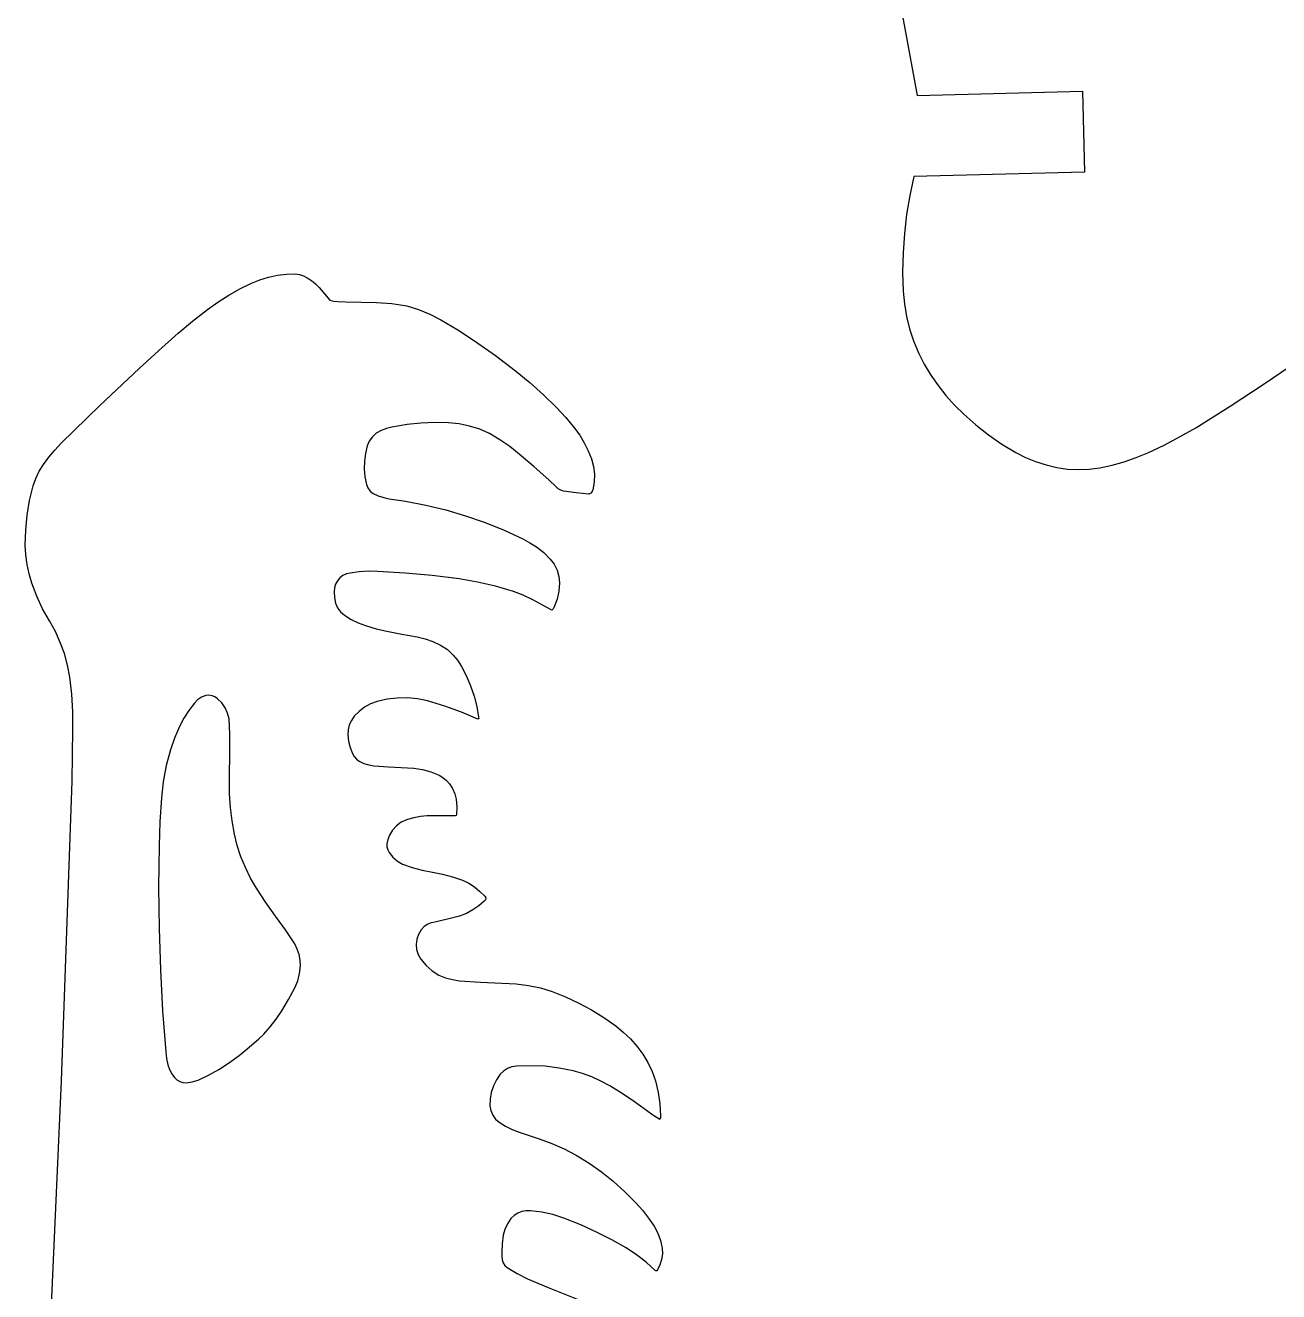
# Model space of a CAD drawing. Extents: x -40.2 to -8.1, y -2.1 to 47.3.
# Drawn here: x -39.66 to -31.29, y 6.69 to 15.15 of the extents above; entities that cross this region are included whole.
import ezdxf

# ---------------------------------------------------------------- set-up
doc = ezdxf.new("R2010")
doc.units = 0

msp = doc.modelspace()

# ---------------------------------------------------------------- linework, layer by layer
at = {"layer": '5'}
for p, q in [((-33.805432, 15.217714), (-33.706153, 14.684478)), ((-33.706153, 14.684478), (-32.602967, 14.713873)), ((-32.602967, 14.713873), (-32.588553, 14.172857)), ((-33.729925, 14.142472), (-33.756604, 14.016656)), ((-32.588553, 14.172857), (-33.729925, 14.142472)), ((-33.756604, 14.016656), (-33.777365, 13.889728)), ((-33.777365, 13.889728), (-33.792163, 13.761968)), ((-33.792163, 13.761968), (-33.800965, 13.633656)), ((-33.800965, 13.633656), (-33.803752, 13.505072)), ((-38.154372, 13.430946), (-38.098292, 13.453681)), ((-38.098292, 13.453681), (-38.040407, 13.471322)), ((-38.040407, 13.471322), (-37.981179, 13.483728)), ((-37.981179, 13.483728), (-37.92108, 13.490799)), ((-37.92108, 13.490799), (-37.86059, 13.49248)), ((-37.86059, 13.49248), (-37.833023, 13.488389)), ((-37.833023, 13.488389), (-37.806436, 13.480032)), ((-37.806436, 13.480032), (-37.781485, 13.467616)), ((-37.781485, 13.467616), (-37.752935, 13.448287)), ((-33.803752, 13.505072), (-33.800517, 13.376498)), ((-38.306328, 13.351311), (-38.231494, 13.393311)), ((-38.231494, 13.393311), (-38.154372, 13.430946)), ((-37.752935, 13.448287), (-37.72659, 13.426046)), ((-37.72659, 13.426046), (-37.702747, 13.401142)), ((-37.702747, 13.401142), (-37.630923, 13.317961)), ((-33.800517, 13.376498), (-33.792086, 13.291989)), ((-38.448154, 13.254782), (-38.378627, 13.305084)), ((-38.378627, 13.305084), (-38.306328, 13.351311)), ((-37.630923, 13.317961), (-37.604522, 13.309863)), ((-37.604522, 13.309863), (-37.577012, 13.307456)), ((-37.577012, 13.307456), (-37.523102, 13.307297)), ((-37.523102, 13.307297), (-37.319438, 13.302175)), ((-37.319438, 13.302175), (-37.217194, 13.295199)), ((-37.217194, 13.295199), (-37.115773, 13.280493)), ((-33.792086, 13.291989), (-33.777611, 13.208302)), ((-38.547539, 13.177313), (-38.448154, 13.254782)), ((-37.115773, 13.280493), (-37.037803, 13.255672)), ((-37.037803, 13.255672), (-36.962228, 13.224302)), ((-36.962228, 13.224302), (-36.889598, 13.186613)), ((-33.777611, 13.208302), (-33.757168, 13.12587)), ((-38.644008, 13.096242), (-38.547539, 13.177313)), ((-36.889598, 13.186613), (-36.77512, 13.118746)), ((-36.77512, 13.118746), (-36.663424, 13.046392)), ((-33.757168, 13.12587), (-33.730861, 13.045118)), ((-38.775466, 12.979428), (-38.644008, 13.096242)), ((-36.663424, 13.046392), (-36.524678, 12.948301)), ((-33.730861, 13.045118), (-33.698826, 12.966462)), ((-38.905148, 12.860645), (-38.775466, 12.979428)), ((-36.524678, 12.948301), (-36.38942, 12.845455)), ((-33.698826, 12.966462), (-33.65973, 12.890381)), ((-39.167728, 12.612952), (-38.905148, 12.860645)), ((-33.65973, 12.890381), (-33.61578, 12.816997)), ((-31.389276, 12.758235), (-31.164756, 12.910282)), ((-36.38942, 12.845455), (-36.294807, 12.767352)), ((-33.61578, 12.816997), (-33.567161, 12.746621)), ((-36.294807, 12.767352), (-36.203423, 12.685495)), ((-33.567161, 12.746621), (-33.514077, 12.679547)), ((-31.616273, 12.609913), (-31.389276, 12.758235)), ((-39.426374, 12.361153), (-39.167728, 12.612952)), ((-36.203423, 12.685495), (-36.115415, 12.600018)), ((-33.514077, 12.679547), (-33.456752, 12.61606)), ((-33.456752, 12.61606), (-33.395428, 12.556426)), ((-31.845686, 12.465357), (-31.616273, 12.609913)), ((-36.115415, 12.600018), (-36.05374, 12.533074)), ((-36.05374, 12.533074), (-35.996094, 12.46263)), ((-33.395428, 12.556426), (-33.314861, 12.484261)), ((-37.287068, 12.445991), (-37.320093, 12.429044)), ((-37.25241, 12.459282), (-37.287068, 12.445991)), ((-37.216522, 12.468763), (-37.25241, 12.459282)), ((-37.11295, 12.486249), (-37.216522, 12.468763)), ((-37.021661, 12.496086), (-37.11295, 12.486249)), ((-36.92994, 12.5003), (-37.021661, 12.496086)), ((-36.838133, 12.498873), (-36.92994, 12.5003)), ((-36.766981, 12.491258), (-36.838133, 12.498873)), ((-36.696977, 12.476422), (-36.766981, 12.491258)), ((-36.628852, 12.454522), (-36.696977, 12.476422)), ((-36.563317, 12.425785), (-36.628852, 12.454522)), ((-35.996094, 12.46263), (-35.96117, 12.41488)), ((-33.314861, 12.484261), (-33.22993, 12.417286)), ((-31.950526, 12.405539), (-31.845686, 12.465357)), ((-39.468443, 12.316244), (-39.426374, 12.361153)), ((-37.366623, 12.376378), (-37.380367, 12.343815)), ((-37.346215, 12.405235), (-37.366623, 12.376378)), ((-37.320093, 12.429044), (-37.346215, 12.405235)), ((-36.494622, 12.384518), (-36.563317, 12.425785)), ((-36.428668, 12.338997), (-36.494622, 12.384518)), ((-35.96117, 12.41488), (-35.93036, 12.364378)), ((-35.93036, 12.364378), (-35.903878, 12.311478)), ((-33.22993, 12.417286), (-33.140969, 12.355766)), ((-33.140969, 12.355766), (-33.048327, 12.299942)), ((-32.057518, 12.349662), (-31.950526, 12.405539)), ((-39.543811, 12.219027), (-39.507639, 12.268808)), ((-39.507639, 12.268808), (-39.468443, 12.316244)), ((-37.392781, 12.293294), (-37.39962, 12.241721)), ((-37.380367, 12.343815), (-37.392781, 12.293294)), ((-36.365719, 12.289406), (-36.428668, 12.338997)), ((-36.265872, 12.204377), (-36.365719, 12.289406)), ((-35.903878, 12.311478), (-35.881911, 12.256549)), ((-33.048327, 12.299942), (-32.983004, 12.266538)), ((-32.244191, 12.265171), (-32.166514, 12.297801)), ((-32.166514, 12.297801), (-32.057518, 12.349662)), ((-39.571408, 12.174055), (-39.543811, 12.219027)), ((-37.39962, 12.241721), (-37.400803, 12.18971)), ((-37.400803, 12.18971), (-37.396316, 12.137879)), ((-36.168121, 12.116948), (-36.265872, 12.204377)), ((-35.881911, 12.256549), (-35.868513, 12.206035)), ((-35.868513, 12.206035), (-35.862649, 12.154103)), ((-32.983004, 12.266538), (-32.915174, 12.238575)), ((-32.915174, 12.238575), (-32.845288, 12.216239)), ((-32.845288, 12.216239), (-32.773814, 12.199678)), ((-32.773814, 12.199678), (-32.701226, 12.189003)), ((-32.701226, 12.189003), (-32.629779, 12.185645)), ((-32.629779, 12.185645), (-32.558308, 12.188442)), ((-32.558308, 12.188442), (-32.487341, 12.197371)), ((-32.487341, 12.197371), (-32.404923, 12.214857)), ((-32.404923, 12.214857), (-32.323766, 12.237486)), ((-32.323766, 12.237486), (-32.244191, 12.265171)), ((-39.612252, 12.0769), (-39.594301, 12.126516)), ((-39.594301, 12.126516), (-39.571408, 12.174055)), ((-37.396316, 12.137879), (-37.386212, 12.086845)), ((-36.118531, 12.070449), (-36.168121, 12.116948)), ((-35.864447, 12.101873), (-35.873867, 12.050468)), ((-35.862649, 12.154103), (-35.864447, 12.101873)), ((-39.635851, 11.979433), (-39.612252, 12.0769)), ((-37.386212, 12.086845), (-37.376457, 12.062767)), ((-37.376457, 12.062767), (-37.361179, 12.041755)), ((-37.361179, 12.041755), (-37.341282, 12.025051)), ((-37.341282, 12.025051), (-37.306601, 12.009785)), ((-36.103953, 12.057712), (-36.118531, 12.070449)), ((-36.087219, 12.047979), (-36.103953, 12.057712)), ((-36.06894, 12.041606), (-36.087219, 12.047979)), ((-35.984224, 12.030375), (-36.06894, 12.041606)), ((-35.899167, 12.022114), (-35.984224, 12.030375)), ((-35.887557, 12.028379), (-35.899167, 12.022114)), ((-35.878774, 12.038222), (-35.887557, 12.028379)), ((-35.873867, 12.050468), (-35.878774, 12.038222)), ((-39.652527, 11.880546), (-39.635851, 11.979433)), ((-37.306601, 12.009785), (-37.270484, 11.998323)), ((-37.270484, 11.998323), (-37.233346, 11.990797)), ((-37.233346, 11.990797), (-37.12541, 11.97453)), ((-37.12541, 11.97453), (-36.989973, 11.948771)), ((-36.989973, 11.948771), (-36.855971, 11.916367)), ((-39.662196, 11.780731), (-39.652527, 11.880546)), ((-36.855971, 11.916367), (-36.723729, 11.877396)), ((-36.723729, 11.877396), (-36.593569, 11.831953)), ((-39.664811, 11.680482), (-39.662196, 11.780731)), ((-36.593569, 11.831953), (-36.465808, 11.780148)), ((-36.465808, 11.780148), (-36.340757, 11.722107)), ((-39.66172, 11.616126), (-39.664811, 11.680482)), ((-36.340757, 11.722107), (-36.294246, 11.696569)), ((-36.294246, 11.696569), (-36.249154, 11.6686)), ((-39.653508, 11.552221), (-39.66172, 11.616126)), ((-36.249154, 11.6686), (-36.20077, 11.631138)), ((-36.20077, 11.631138), (-36.157551, 11.587819)), ((-39.640229, 11.489174), (-39.653508, 11.552221)), ((-36.157551, 11.587819), (-36.131959, 11.552562)), ((-36.131959, 11.552562), (-36.112788, 11.513441)), ((-36.112788, 11.513441), (-36.100603, 11.471614)), ((-39.621966, 11.427386), (-39.640229, 11.489174)), ((-39.588682, 11.340178), (-39.621966, 11.427386)), ((-37.580287, 11.443255), (-37.591607, 11.419647)), ((-37.563321, 11.46203), (-37.580287, 11.443255)), ((-37.543052, 11.47718), (-37.563321, 11.46203)), ((-37.520241, 11.488133), (-37.543052, 11.47718)), ((-37.495745, 11.49448), (-37.520241, 11.488133)), ((-37.434718, 11.502254), (-37.495745, 11.49448)), ((-37.373299, 11.505785), (-37.434718, 11.502254)), ((-37.311783, 11.505056), (-37.373299, 11.505785)), ((-37.12782, 11.494003), (-37.311783, 11.505056)), ((-36.946494, 11.477334), (-37.12782, 11.494003)), ((-36.765765, 11.455112), (-36.946494, 11.477334)), ((-36.643471, 11.434225), (-36.765765, 11.455112)), ((-36.522642, 11.406073), (-36.643471, 11.434225)), ((-36.100603, 11.471614), (-36.095765, 11.428318)), ((-36.095765, 11.428318), (-36.10045, 11.3737)), ((-39.549061, 11.25566), (-39.588682, 11.340178)), ((-37.598726, 11.394451), (-37.601434, 11.368409)), ((-37.601434, 11.368409), (-37.599085, 11.330682)), ((-37.591607, 11.419647), (-37.598726, 11.394451)), ((-36.40371, 11.370756), (-36.522642, 11.406073)), ((-36.338292, 11.34548), (-36.40371, 11.370756)), ((-36.275208, 11.31484), (-36.338292, 11.34548)), ((-36.10045, 11.3737), (-36.112441, 11.320208)), ((-39.50332, 11.174291), (-39.549061, 11.25566)), ((-37.599085, 11.330682), (-37.591952, 11.293562)), ((-37.591952, 11.293562), (-37.578233, 11.262267)), ((-37.578233, 11.262267), (-37.558193, 11.234591)), ((-36.146706, 11.24526), (-36.275208, 11.31484)), ((-36.137436, 11.255957), (-36.146706, 11.24526)), ((-36.131522, 11.268817), (-36.137436, 11.255957)), ((-36.112441, 11.320208), (-36.131522, 11.268817)), ((-39.464325, 11.10414), (-39.50332, 11.174291)), ((-37.558193, 11.234591), (-37.532743, 11.211791)), ((-37.532743, 11.211791), (-37.487763, 11.184433)), ((-37.487763, 11.184433), (-37.440419, 11.161407)), ((-39.430969, 11.031139), (-39.464325, 11.10414)), ((-37.440419, 11.161407), (-37.391127, 11.142915)), ((-37.391127, 11.142915), (-37.320715, 11.12249)), ((-37.320715, 11.12249), (-37.249511, 11.10502)), ((-37.249511, 11.10502), (-37.148696, 11.085527)), ((-37.148696, 11.085527), (-37.04745, 11.068415)), ((-39.403458, 10.955741), (-39.430969, 11.031139)), ((-37.04745, 11.068415), (-36.993598, 11.055701)), ((-36.993598, 11.055701), (-36.94153, 11.036976)), ((-36.94153, 11.036976), (-36.891915, 11.012482)), ((-36.891915, 11.012482), (-36.845389, 10.982531)), ((-39.381963, 10.878412), (-39.403458, 10.955741)), ((-36.845389, 10.982531), (-36.809198, 10.948843)), ((-36.809198, 10.948843), (-36.777204, 10.911146)), ((-39.366618, 10.799632), (-39.381963, 10.878412)), ((-36.777204, 10.911146), (-36.749846, 10.869961)), ((-36.749846, 10.869961), (-36.717398, 10.805957)), ((-39.354839, 10.684019), (-39.366618, 10.799632)), ((-36.717398, 10.805957), (-36.689675, 10.73977)), ((-39.34819, 10.567998), (-39.354839, 10.684019)), ((-38.487873, 10.665524), (-38.513982, 10.647839)), ((-38.458563, 10.677159), (-38.487873, 10.665524)), ((-38.437756, 10.678157), (-38.458563, 10.677159)), ((-38.417268, 10.674398), (-38.437756, 10.678157)), ((-38.398171, 10.666079), (-38.417268, 10.674398)), ((-38.381465, 10.653636), (-38.398171, 10.666079)), ((-36.689675, 10.73977), (-36.666823, 10.671747)), ((-36.666823, 10.671747), (-36.648962, 10.602246)), ((-38.535661, 10.624937), (-38.572755, 10.575733)), ((-38.513982, 10.647839), (-38.535661, 10.624937)), ((-38.353078, 10.625953), (-38.381465, 10.653636)), ((-38.33005, 10.593675), (-38.353078, 10.625953)), ((-38.31311, 10.557825), (-38.33005, 10.593675)), ((-37.398483, 10.59788), (-37.435369, 10.570171)), ((-37.358011, 10.620023), (-37.398483, 10.59788)), ((-37.314785, 10.636146), (-37.358011, 10.620023)), ((-37.248331, 10.651027), (-37.314785, 10.636146)), ((-37.180681, 10.658842), (-37.248331, 10.651027)), ((-37.112585, 10.659503), (-37.180681, 10.658842)), ((-37.044796, 10.653004), (-37.112585, 10.659503)), ((-36.978066, 10.639416), (-37.044796, 10.653004)), ((-36.863282, 10.605785), (-36.978066, 10.639416)), ((-36.750888, 10.56487), (-36.863282, 10.605785)), ((-36.648962, 10.602246), (-36.636187, 10.531633)), ((-39.346684, 10.451796), (-39.34819, 10.567998)), ((-38.605688, 10.523653), (-38.634239, 10.469048)), ((-38.572755, 10.575733), (-38.605688, 10.523653)), ((-38.302794, 10.51954), (-38.31311, 10.557825)), ((-38.298959, 10.41716), (-38.302794, 10.51954)), ((-37.486623, 10.509695), (-37.500239, 10.479099)), ((-37.467909, 10.537467), (-37.486623, 10.509695)), ((-37.435369, 10.570171), (-37.467909, 10.537467)), ((-36.641346, 10.51684), (-36.750888, 10.56487)), ((-36.635704, 10.523169), (-36.641346, 10.51684)), ((-36.636187, 10.531633), (-36.635704, 10.523169)), ((-39.352452, 10.10396), (-39.346684, 10.451796)), ((-38.634239, 10.469048), (-38.667198, 10.391974)), ((-38.298777, 10.314708), (-38.298959, 10.41716)), ((-37.508345, 10.446606), (-37.510697, 10.4132)), ((-37.510697, 10.4132), (-37.505518, 10.370517)), ((-37.500239, 10.479099), (-37.508345, 10.446606)), ((-38.667198, 10.391974), (-38.695745, 10.313159)), ((-37.505518, 10.370517), (-37.494866, 10.328862)), ((-37.494866, 10.328862), (-37.478917, 10.288933)), ((-38.695745, 10.313159), (-38.723423, 10.207587)), ((-38.300195, 10.109877), (-38.298777, 10.314708)), ((-37.478917, 10.288933), (-37.467174, 10.269081)), ((-37.467174, 10.269081), (-37.452101, 10.251621)), ((-37.452101, 10.251621), (-37.434176, 10.237106)), ((-38.723423, 10.207587), (-38.743451, 10.1003)), ((-37.434176, 10.237106), (-37.40295, 10.222568)), ((-37.40295, 10.222568), (-37.370042, 10.212396)), ((-37.370042, 10.212396), (-37.336059, 10.206777)), ((-37.336059, 10.206777), (-37.237943, 10.200296)), ((-37.237943, 10.200296), (-37.069458, 10.189802)), ((-37.069458, 10.189802), (-37.011588, 10.180944)), ((-37.011588, 10.180944), (-36.955164, 10.165331)), ((-36.955164, 10.165331), (-36.900972, 10.143181)), ((-39.424131, 8.101468), (-39.352452, 10.10396)), ((-38.743451, 10.1003), (-38.755726, 9.991852)), ((-38.299729, 10.019197), (-38.300195, 10.109877)), ((-36.900972, 10.143181), (-36.875303, 10.127176)), ((-36.875303, 10.127176), (-36.851951, 10.107946)), ((-36.851951, 10.107946), (-36.831319, 10.085823)), ((-36.831319, 10.085823), (-36.811202, 10.053804)), ((-38.755726, 9.991852), (-38.765706, 9.8313)), ((-38.294162, 9.928686), (-38.299729, 10.019197)), ((-36.811202, 10.053804), (-36.796032, 10.019166)), ((-36.796032, 10.019166), (-36.786143, 9.982668)), ((-38.283512, 9.838632), (-38.294162, 9.928686)), ((-36.786143, 9.982668), (-36.780984, 9.931194)), ((-36.780984, 9.931194), (-36.783298, 9.879514)), ((-38.765706, 9.8313), (-38.771551, 9.670545)), ((-38.267812, 9.74932), (-38.283512, 9.838632)), ((-37.153248, 9.829703), (-37.185356, 9.805976)), ((-37.112119, 9.846751), (-37.153248, 9.829703)), ((-37.069436, 9.859413), (-37.112119, 9.846751)), ((-37.025665, 9.867552), (-37.069436, 9.859413)), ((-36.981283, 9.871078), (-37.025665, 9.867552)), ((-36.809318, 9.872611), (-36.981283, 9.871078)), ((-36.79368, 9.872179), (-36.809318, 9.872611)), ((-36.786886, 9.873577), (-36.79368, 9.872179)), ((-36.783298, 9.879514), (-36.786886, 9.873577)), ((-38.248603, 9.673387), (-38.267812, 9.74932)), ((-37.23293, 9.742321), (-37.244079, 9.714506)), ((-37.212257, 9.776475), (-37.23293, 9.742321)), ((-37.185356, 9.805976), (-37.212257, 9.776475)), ((-38.771551, 9.670545), (-38.774482, 9.39507)), ((-38.224083, 9.598998), (-38.248603, 9.673387)), ((-37.244079, 9.714506), (-37.249926, 9.685115)), ((-37.249926, 9.685115), (-37.249027, 9.664948)), ((-37.249027, 9.664948), (-37.243505, 9.645532)), ((-37.243505, 9.645532), (-37.233656, 9.62791)), ((-38.194374, 9.526526), (-38.224083, 9.598998)), ((-37.233656, 9.62791), (-37.209066, 9.596314)), ((-37.209066, 9.596314), (-37.179105, 9.569755)), ((-37.179105, 9.569755), (-37.144786, 9.549134)), ((-38.159625, 9.456331), (-38.194374, 9.526526)), ((-37.144786, 9.549134), (-37.079533, 9.526212)), ((-37.079533, 9.526212), (-37.012716, 9.508352)), ((-37.012716, 9.508352), (-36.944729, 9.495659)), ((-36.944729, 9.495659), (-36.876772, 9.483022)), ((-36.876772, 9.483022), (-36.80996, 9.465303)), ((-38.774482, 9.39507), (-38.77151, 9.119596)), ((-38.120009, 9.388763), (-38.159625, 9.456331)), ((-36.80996, 9.465303), (-36.744672, 9.442603)), ((-36.744672, 9.442603), (-36.702863, 9.422063)), ((-36.702863, 9.422063), (-36.663614, 9.396974)), ((-36.663614, 9.396974), (-36.627421, 9.367649)), ((-38.05859, 9.294024), (-38.120009, 9.388763)), ((-36.627421, 9.367649), (-36.594736, 9.334458)), ((-36.590216, 9.311578), (-36.598475, 9.302529)), ((-36.594736, 9.334458), (-36.588792, 9.323746)), ((-36.588792, 9.323746), (-36.590216, 9.311578)), ((-37.992659, 9.202368), (-38.05859, 9.294024)), ((-36.675208, 9.243287), (-36.718113, 9.220566)), ((-36.635157, 9.270726), (-36.675208, 9.243287)), ((-36.598475, 9.302529), (-36.635157, 9.270726)), ((-37.926721, 9.110709), (-37.992659, 9.202368)), ((-36.975789, 9.147627), (-37.000926, 9.131805)), ((-36.952503, 9.156147), (-36.975789, 9.147627)), ((-36.928547, 9.162549), (-36.952503, 9.156147)), ((-36.845443, 9.1807), (-36.928547, 9.162549)), ((-36.763316, 9.202857), (-36.845443, 9.1807)), ((-36.718113, 9.220566), (-36.763316, 9.202857)), ((-38.77151, 9.119596), (-38.762638, 8.844249)), ((-37.865285, 9.015972), (-37.926721, 9.110709)), ((-37.038986, 9.080198), (-37.050105, 9.047235)), ((-37.02119, 9.110088), (-37.038986, 9.080198)), ((-37.000926, 9.131805), (-37.02119, 9.110088)), ((-37.847911, 8.981768), (-37.865285, 9.015972)), ((-37.835488, 8.945471), (-37.847911, 8.981768)), ((-37.050105, 9.047235), (-37.054049, 9.012672)), ((-37.054049, 9.012672), (-37.050643, 8.978052)), ((-37.050643, 8.978052), (-37.040039, 8.94492)), ((-37.828259, 8.907794), (-37.835488, 8.945471)), ((-37.826365, 8.869477), (-37.828259, 8.907794)), ((-37.040039, 8.94492), (-37.02271, 8.914756)), ((-37.02271, 8.914756), (-36.987949, 8.873186)), ((-38.762638, 8.844249), (-38.74787, 8.569155)), ((-37.845312, 8.769805), (-37.832291, 8.818967)), ((-37.832291, 8.818967), (-37.826365, 8.869477)), ((-36.987949, 8.873186), (-36.947565, 8.837056)), ((-36.947565, 8.837056), (-36.902399, 8.807117)), ((-36.902399, 8.807117), (-36.857299, 8.790422)), ((-37.906429, 8.644867), (-37.865163, 8.722982)), ((-37.865163, 8.722982), (-37.845312, 8.769805)), ((-36.857299, 8.790422), (-36.810772, 8.778262)), ((-36.810772, 8.778262), (-36.763271, 8.770756)), ((-36.763271, 8.770756), (-36.624144, 8.759743)), ((-36.624144, 8.759743), (-36.384739, 8.748587)), ((-36.384739, 8.748587), (-36.303468, 8.739348)), ((-36.303468, 8.739348), (-36.223429, 8.722491)), ((-36.223429, 8.722491), (-36.145335, 8.698167)), ((-37.951207, 8.56871), (-37.906429, 8.644867)), ((-36.145335, 8.698167), (-36.055147, 8.662492)), ((-36.055147, 8.662492), (-35.967224, 8.621554)), ((-38.74787, 8.569155), (-38.727212, 8.29444)), ((-37.987985, 8.51453), (-37.951207, 8.56871)), ((-35.967224, 8.621554), (-35.881873, 8.575493)), ((-35.881873, 8.575493), (-35.799391, 8.524473)), ((-38.072324, 8.414438), (-38.028422, 8.463024)), ((-38.028422, 8.463024), (-37.987985, 8.51453)), ((-35.799391, 8.524473), (-35.720066, 8.468669)), ((-35.720066, 8.468669), (-35.669819, 8.426748)), ((-38.16938, 8.325745), (-38.104037, 8.383267)), ((-38.104037, 8.383267), (-38.072324, 8.414438)), ((-38.072324, 8.414438), (-38.072324, 8.414438)), ((-35.669819, 8.426748), (-35.622587, 8.381456)), ((-35.622587, 8.381456), (-35.578596, 8.333011)), ((-38.727212, 8.29444), (-38.720707, 8.251302)), ((-38.237276, 8.271259), (-38.16938, 8.325745)), ((-35.578596, 8.333011), (-35.539093, 8.279818)), ((-38.720707, 8.251302), (-38.711713, 8.208612)), ((-38.711713, 8.208612), (-38.701347, 8.178065)), ((-38.372772, 8.177637), (-38.307583, 8.219923)), ((-38.307583, 8.219923), (-38.237276, 8.271259)), ((-35.539093, 8.279818), (-35.504969, 8.223025)), ((-35.504969, 8.223025), (-35.47655, 8.163173)), ((-38.701347, 8.178065), (-38.686811, 8.149267)), ((-38.686811, 8.149267), (-38.668392, 8.122784)), ((-38.668392, 8.122784), (-38.651794, 8.10842)), ((-38.51113, 8.107078), (-38.440729, 8.139962)), ((-38.440729, 8.139962), (-38.372772, 8.177637)), ((-36.492315, 8.145252), (-36.517829, 8.107793)), ((-36.4697, 8.16724), (-36.492315, 8.145252)), ((-36.443073, 8.184149), (-36.4697, 8.16724)), ((-36.413555, 8.195266), (-36.443073, 8.184149)), ((-36.382389, 8.200123), (-36.413555, 8.195266)), ((-36.287607, 8.202891), (-36.382389, 8.200123)), ((-36.19288, 8.198613), (-36.287607, 8.202891)), ((-36.098733, 8.187313), (-36.19288, 8.198613)), ((-36.005684, 8.169052), (-36.098733, 8.187313)), ((-35.941826, 8.150612), (-36.005684, 8.169052)), ((-35.879476, 8.127582), (-35.941826, 8.150612)), ((-35.818964, 8.100083), (-35.879476, 8.127582)), ((-35.47655, 8.163173), (-35.454106, 8.100834)), ((-39.513399, 6.099682), (-39.424131, 8.101468)), ((-38.651794, 8.10842), (-38.632596, 8.097777)), ((-38.632596, 8.097777), (-38.611619, 8.091311)), ((-38.611619, 8.091311), (-38.589761, 8.089299)), ((-38.589761, 8.089299), (-38.549772, 8.095213)), ((-38.549772, 8.095213), (-38.51113, 8.107078)), ((-36.537759, 8.067088), (-36.5517, 8.023964)), ((-36.517829, 8.107793), (-36.537759, 8.067088)), ((-35.76061, 8.068261), (-35.818964, 8.100083)), ((-35.676647, 8.01676), (-35.76061, 8.068261)), ((-35.454106, 8.100834), (-35.435893, 8.024572)), ((-36.559369, 7.979295), (-36.560611, 7.93399)), ((-36.5517, 8.023964), (-36.559369, 7.979295)), ((-35.594908, 7.961798), (-35.676647, 8.01676)), ((-35.515535, 7.903471), (-35.594908, 7.961798)), ((-35.435893, 8.024572), (-35.424756, 7.946962)), ((-36.560611, 7.93399), (-36.554783, 7.902265)), ((-36.554783, 7.902265), (-36.542084, 7.872614)), ((-36.542084, 7.872614), (-36.523142, 7.846506)), ((-35.471836, 7.872329), (-35.515535, 7.903471)), ((-35.426565, 7.84352), (-35.471836, 7.872329)), ((-35.424756, 7.946962), (-35.420788, 7.868656)), ((-35.420788, 7.868656), (-35.421403, 7.855566)), ((-36.523142, 7.846506), (-36.498895, 7.825234)), ((-36.498895, 7.825234), (-36.456396, 7.798877)), ((-36.456396, 7.798877), (-36.411703, 7.776441)), ((-35.421403, 7.855566), (-35.426565, 7.84352)), ((-36.411703, 7.776441), (-36.365177, 7.758106)), ((-36.365177, 7.758106), (-36.231459, 7.7135)), ((-36.231459, 7.7135), (-36.146634, 7.683515)), ((-36.146634, 7.683515), (-36.064219, 7.647431)), ((-36.064219, 7.647431), (-35.984652, 7.605438)), ((-35.984652, 7.605438), (-35.89876, 7.552234)), ((-35.89876, 7.552234), (-35.816383, 7.493736)), ((-35.816383, 7.493736), (-35.737845, 7.430176)), ((-35.737845, 7.430176), (-35.659858, 7.361056)), ((-35.659858, 7.361056), (-35.586212, 7.28733)), ((-35.586212, 7.28733), (-35.541711, 7.237711)), ((-36.400053, 7.201673), (-36.421352, 7.181862)), ((-36.375481, 7.217242), (-36.400053, 7.201673)), ((-36.348472, 7.228042), (-36.375481, 7.217242)), ((-36.31994, 7.233706), (-36.348472, 7.228042)), ((-36.290853, 7.234042), (-36.31994, 7.233706)), ((-36.214887, 7.224363), (-36.290853, 7.234042)), ((-36.140178, 7.207538), (-36.214887, 7.224363)), ((-36.067397, 7.183717), (-36.140178, 7.207538)), ((-35.541711, 7.237711), (-35.500753, 7.185131)), ((-36.460696, 7.109419), (-36.471653, 7.069558)), ((-36.443797, 7.147147), (-36.460696, 7.109419)), ((-36.421352, 7.181862), (-36.443797, 7.147147)), ((-35.9546, 7.138425), (-36.067397, 7.183717)), ((-35.843941, 7.088133), (-35.9546, 7.138425)), ((-35.500753, 7.185131), (-35.463533, 7.129841)), ((-35.463533, 7.129841), (-35.439078, 7.083778)), ((-36.471653, 7.069558), (-36.479163, 7.013609)), ((-35.746093, 7.038451), (-35.843941, 7.088133)), ((-35.650377, 6.984774), (-35.746093, 7.038451)), ((-35.439078, 7.083778), (-35.421212, 7.034781)), ((-35.421212, 7.034781), (-35.410276, 6.983788)), ((-36.479163, 7.013609), (-36.482437, 6.957254)), ((-36.482437, 6.957254), (-36.481837, 6.931136)), ((-35.582095, 6.940028), (-35.650377, 6.984774)), ((-35.517481, 6.890131), (-35.582095, 6.940028)), ((-35.409077, 6.945788), (-35.414124, 6.908106)), ((-35.410276, 6.983788), (-35.409077, 6.945788)), ((-36.481837, 6.931136), (-36.479056, 6.905161)), ((-36.479056, 6.905161), (-36.472263, 6.885672)), ((-36.472263, 6.885672), (-36.460983, 6.868388)), ((-36.460983, 6.868388), (-36.445878, 6.854322)), ((-36.445878, 6.854322), (-36.378915, 6.814364)), ((-35.456922, 6.835384), (-35.517481, 6.890131)), ((-35.425279, 6.87176), (-35.44224, 6.837735)), ((-35.414124, 6.908106), (-35.425279, 6.87176)), ((-36.378915, 6.814364), (-36.309047, 6.779733)), ((-36.309047, 6.779733), (-36.172217, 6.721388)), ((-35.451944, 6.831657), (-35.456922, 6.835384)), ((-35.445805, 6.832641), (-35.451944, 6.831657)), ((-35.44224, 6.837735), (-35.445805, 6.832641)), ((-36.172217, 6.721388), (-35.949498, 6.630694))]:
    msp.add_line(p, q, dxfattribs=at)

doc.saveas('drawing.dxf')
